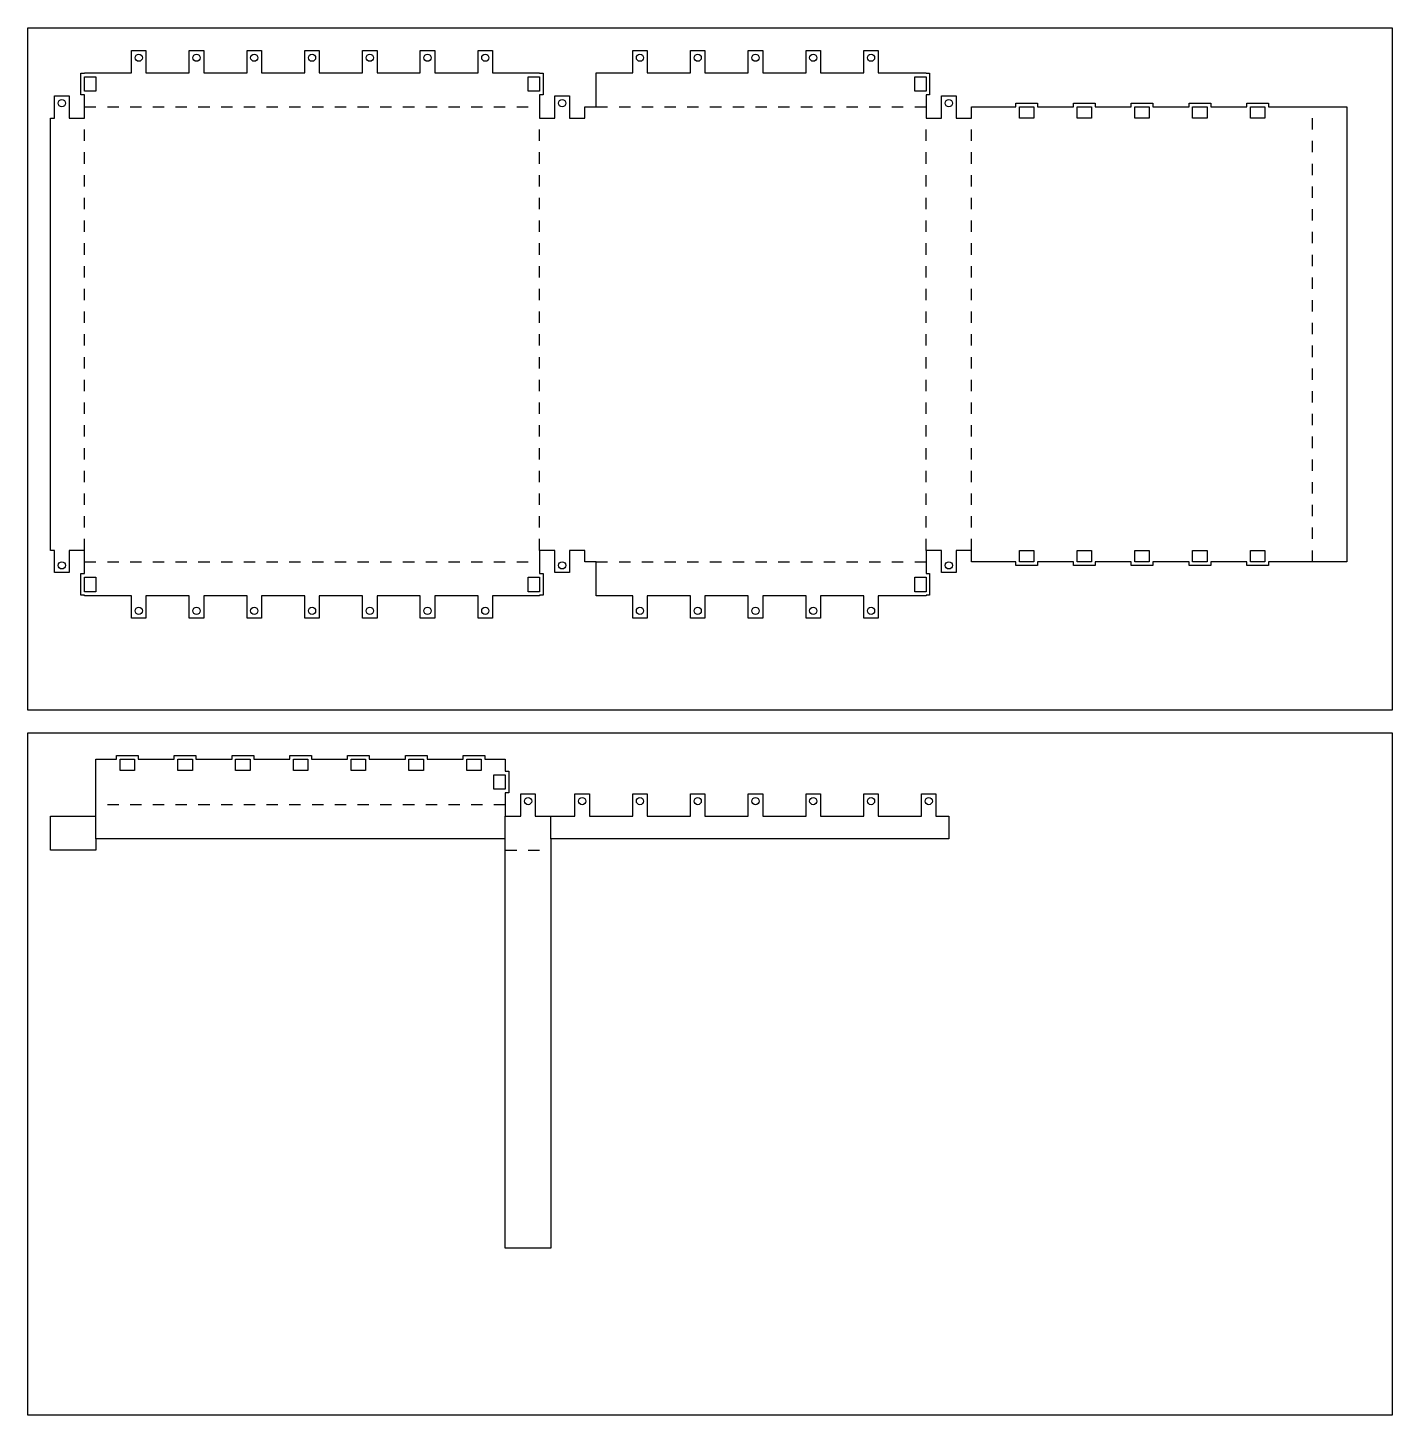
# Model space of a CAD drawing. Header units: metres. Extents: x 0 to 600, y -1550 to 300.
# Drawn here: x 0 to 600, y -310 to 300 of the extents above; entities that cross this region are included whole.
import ezdxf

# ---------------------------------------------------------------- set-up
doc = ezdxf.new("R2010")
doc.units = ezdxf.units.M

msp = doc.modelspace()

# ---------------------------------------------------------------- linework, layer by layer
at = {"layer": '1'}
for p, q in [((45.625, 280.2375), (45.625, 290)), ((45.625, 290), (51.975, 290)), ((47.2125, 286.825), (47.333341, 287.43251)), ((47.333341, 286.21749), (47.2125, 286.825)), ((47.333341, 287.43251), (47.677468, 287.947532)), ((47.677468, 287.947532), (48.19249, 288.291659)), ((48.19249, 288.291659), (48.8, 288.4125)), ((48.8, 288.4125), (49.40751, 288.291659)), ((49.40751, 288.291659), (49.922532, 287.947532)), ((49.922532, 287.947532), (50.266659, 287.43251)), ((50.266659, 287.43251), (50.3875, 286.825)), ((50.3875, 286.825), (50.266659, 286.21749)), ((51.975, 290), (51.975, 280.2375)), ((71.025, 280.2375), (71.025, 290)), ((71.025, 290), (77.375, 290)), ((72.6125, 286.825), (72.733341, 287.43251)), ((72.733341, 286.21749), (72.6125, 286.825)), ((72.733341, 287.43251), (73.077468, 287.947532)), ((73.077468, 287.947532), (73.59249, 288.291659)), ((73.59249, 288.291659), (74.2, 288.4125)), ((74.2, 288.4125), (74.80751, 288.291659)), ((74.80751, 288.291659), (75.322532, 287.947532)), ((75.322532, 287.947532), (75.666659, 287.43251)), ((75.666659, 287.43251), (75.7875, 286.825)), ((75.7875, 286.825), (75.666659, 286.21749)), ((77.375, 290), (77.375, 280.2375)), ((96.425, 280.2375), (96.425, 290)), ((96.425, 290), (102.775, 290)), ((98.0125, 286.825), (98.133341, 287.43251)), ((98.133341, 286.21749), (98.0125, 286.825)), ((98.133341, 287.43251), (98.477468, 287.947532)), ((98.477468, 287.947532), (98.99249, 288.291659)), ((98.99249, 288.291659), (99.6, 288.4125)), ((99.6, 288.4125), (100.20751, 288.291659)), ((100.20751, 288.291659), (100.722532, 287.947532)), ((100.722532, 287.947532), (101.066659, 287.43251)), ((101.066659, 287.43251), (101.1875, 286.825)), ((101.1875, 286.825), (101.066659, 286.21749)), ((102.775, 290), (102.775, 280.2375)), ((121.825, 280.2375), (121.825, 290)), ((121.825, 290), (128.175, 290)), ((123.4125, 286.825), (123.533341, 287.43251)), ((123.533341, 286.21749), (123.4125, 286.825)), ((123.533341, 287.43251), (123.877468, 287.947532)), ((123.877468, 287.947532), (124.39249, 288.291659)), ((124.39249, 288.291659), (125, 288.4125)), ((125, 288.4125), (125.60751, 288.291659)), ((125.60751, 288.291659), (126.122532, 287.947532)), ((126.122532, 287.947532), (126.466659, 287.43251)), ((126.466659, 287.43251), (126.5875, 286.825)), ((126.5875, 286.825), (126.466659, 286.21749)), ((128.175, 290), (128.175, 280.2375)), ((147.225, 280.2375), (147.225, 290)), ((147.225, 290), (153.575, 290)), ((148.8125, 286.825), (148.933341, 287.43251)), ((148.933341, 286.21749), (148.8125, 286.825)), ((148.933341, 287.43251), (149.277468, 287.947532)), ((149.277468, 287.947532), (149.79249, 288.291659)), ((149.79249, 288.291659), (150.4, 288.4125)), ((150.4, 288.4125), (151.00751, 288.291659)), ((151.00751, 288.291659), (151.522532, 287.947532)), ((151.522532, 287.947532), (151.866659, 287.43251)), ((151.866659, 287.43251), (151.9875, 286.825)), ((151.9875, 286.825), (151.866659, 286.21749)), ((153.575, 290), (153.575, 280.2375)), ((172.625, 280.2375), (172.625, 290)), ((172.625, 290), (178.975, 290)), ((174.2125, 286.825), (174.333341, 287.43251)), ((174.333341, 286.21749), (174.2125, 286.825)), ((174.333341, 287.43251), (174.677468, 287.947532)), ((174.677468, 287.947532), (175.19249, 288.291659)), ((175.19249, 288.291659), (175.8, 288.4125)), ((175.8, 288.4125), (176.40751, 288.291659)), ((176.40751, 288.291659), (176.922532, 287.947532)), ((176.922532, 287.947532), (177.266659, 287.43251)), ((177.266659, 287.43251), (177.3875, 286.825)), ((177.3875, 286.825), (177.266659, 286.21749)), ((178.975, 290), (178.975, 280.2375)), ((198.025, 280.2375), (198.025, 290)), ((198.025, 290), (204.375, 290)), ((199.6125, 286.825), (199.733341, 287.43251)), ((199.733341, 286.21749), (199.6125, 286.825)), ((199.733341, 287.43251), (200.077468, 287.947532)), ((200.077468, 287.947532), (200.59249, 288.291659)), ((200.59249, 288.291659), (201.2, 288.4125)), ((201.2, 288.4125), (201.80751, 288.291659)), ((201.80751, 288.291659), (202.322532, 287.947532)), ((202.322532, 287.947532), (202.666659, 287.43251)), ((202.666659, 287.43251), (202.7875, 286.825)), ((202.7875, 286.825), (202.666659, 286.21749)), ((204.375, 290), (204.375, 280.2375)), ((266.025, 280.2375), (266.025, 290)), ((266.025, 290), (272.375, 290)), ((267.6125, 286.825), (267.733341, 287.43251)), ((267.733341, 286.21749), (267.6125, 286.825)), ((267.733341, 287.43251), (268.077468, 287.947532)), ((268.077468, 287.947532), (268.59249, 288.291659)), ((268.59249, 288.291659), (269.2, 288.4125)), ((269.2, 288.4125), (269.80751, 288.291659)), ((269.80751, 288.291659), (270.322532, 287.947532)), ((270.322532, 287.947532), (270.666659, 287.43251)), ((270.666659, 287.43251), (270.7875, 286.825)), ((270.7875, 286.825), (270.666659, 286.21749)), ((272.375, 290), (272.375, 280.2375)), ((291.425, 280.2375), (291.425, 290)), ((291.425, 290), (297.775, 290)), ((293.0125, 286.825), (293.133341, 287.43251)), ((293.133341, 286.21749), (293.0125, 286.825)), ((293.133341, 287.43251), (293.477468, 287.947532)), ((293.477468, 287.947532), (293.99249, 288.291659)), ((293.99249, 288.291659), (294.6, 288.4125)), ((294.6, 288.4125), (295.20751, 288.291659)), ((295.20751, 288.291659), (295.722532, 287.947532)), ((295.722532, 287.947532), (296.066659, 287.43251)), ((296.066659, 287.43251), (296.1875, 286.825)), ((296.1875, 286.825), (296.066659, 286.21749)), ((297.775, 290), (297.775, 280.2375)), ((316.825, 280.2375), (316.825, 290)), ((316.825, 290), (323.175, 290)), ((318.4125, 286.825), (318.533341, 287.43251)), ((318.533341, 286.21749), (318.4125, 286.825)), ((318.533341, 287.43251), (318.877468, 287.947532)), ((318.877468, 287.947532), (319.39249, 288.291659)), ((319.39249, 288.291659), (320, 288.4125)), ((320, 288.4125), (320.60751, 288.291659)), ((320.60751, 288.291659), (321.122532, 287.947532)), ((321.122532, 287.947532), (321.466659, 287.43251)), ((321.466659, 287.43251), (321.5875, 286.825)), ((321.5875, 286.825), (321.466659, 286.21749)), ((323.175, 290), (323.175, 280.2375)), ((342.225, 280.2375), (342.225, 290)), ((342.225, 290), (348.575, 290)), ((343.8125, 286.825), (343.933341, 287.43251)), ((343.933341, 286.21749), (343.8125, 286.825)), ((343.933341, 287.43251), (344.277468, 287.947532)), ((344.277468, 287.947532), (344.79249, 288.291659)), ((344.79249, 288.291659), (345.4, 288.4125)), ((345.4, 288.4125), (346.00751, 288.291659)), ((346.00751, 288.291659), (346.522532, 287.947532)), ((346.522532, 287.947532), (346.866659, 287.43251)), ((346.866659, 287.43251), (346.9875, 286.825)), ((346.9875, 286.825), (346.866659, 286.21749)), ((348.575, 290), (348.575, 280.2375)), ((367.625, 280.2375), (367.625, 290)), ((367.625, 290), (373.975, 290)), ((369.2125, 286.825), (369.333341, 287.43251)), ((369.333341, 286.21749), (369.2125, 286.825)), ((369.333341, 287.43251), (369.677468, 287.947532)), ((369.677468, 287.947532), (370.19249, 288.291659)), ((370.19249, 288.291659), (370.8, 288.4125)), ((370.8, 288.4125), (371.40751, 288.291659)), ((371.40751, 288.291659), (371.922532, 287.947532)), ((371.922532, 287.947532), (372.266659, 287.43251)), ((372.266659, 287.43251), (372.3875, 286.825)), ((372.3875, 286.825), (372.266659, 286.21749)), ((373.975, 290), (373.975, 280.2375)), ((47.677468, 285.702468), (47.333341, 286.21749)), ((48.19249, 285.358341), (47.677468, 285.702468)), ((48.8, 285.2375), (48.19249, 285.358341)), ((49.40751, 285.358341), (48.8, 285.2375)), ((49.922532, 285.702468), (49.40751, 285.358341)), ((50.266659, 286.21749), (49.922532, 285.702468)), ((73.077468, 285.702468), (72.733341, 286.21749)), ((73.59249, 285.358341), (73.077468, 285.702468)), ((74.2, 285.2375), (73.59249, 285.358341)), ((74.80751, 285.358341), (74.2, 285.2375)), ((75.322532, 285.702468), (74.80751, 285.358341)), ((75.666659, 286.21749), (75.322532, 285.702468)), ((98.477468, 285.702468), (98.133341, 286.21749)), ((98.99249, 285.358341), (98.477468, 285.702468)), ((99.6, 285.2375), (98.99249, 285.358341)), ((100.20751, 285.358341), (99.6, 285.2375)), ((100.722532, 285.702468), (100.20751, 285.358341)), ((101.066659, 286.21749), (100.722532, 285.702468)), ((123.877468, 285.702468), (123.533341, 286.21749)), ((124.39249, 285.358341), (123.877468, 285.702468)), ((125, 285.2375), (124.39249, 285.358341)), ((125.60751, 285.358341), (125, 285.2375)), ((126.122532, 285.702468), (125.60751, 285.358341)), ((126.466659, 286.21749), (126.122532, 285.702468)), ((149.277468, 285.702468), (148.933341, 286.21749)), ((149.79249, 285.358341), (149.277468, 285.702468)), ((150.4, 285.2375), (149.79249, 285.358341)), ((151.00751, 285.358341), (150.4, 285.2375)), ((151.522532, 285.702468), (151.00751, 285.358341)), ((151.866659, 286.21749), (151.522532, 285.702468)), ((174.677468, 285.702468), (174.333341, 286.21749)), ((175.19249, 285.358341), (174.677468, 285.702468)), ((175.8, 285.2375), (175.19249, 285.358341)), ((176.40751, 285.358341), (175.8, 285.2375)), ((176.922532, 285.702468), (176.40751, 285.358341)), ((177.266659, 286.21749), (176.922532, 285.702468)), ((200.077468, 285.702468), (199.733341, 286.21749)), ((200.59249, 285.358341), (200.077468, 285.702468)), ((201.2, 285.2375), (200.59249, 285.358341)), ((201.80751, 285.358341), (201.2, 285.2375)), ((202.322532, 285.702468), (201.80751, 285.358341)), ((202.666659, 286.21749), (202.322532, 285.702468)), ((268.077468, 285.702468), (267.733341, 286.21749)), ((268.59249, 285.358341), (268.077468, 285.702468)), ((269.2, 285.2375), (268.59249, 285.358341)), ((269.80751, 285.358341), (269.2, 285.2375)), ((270.322532, 285.702468), (269.80751, 285.358341)), ((270.666659, 286.21749), (270.322532, 285.702468)), ((293.477468, 285.702468), (293.133341, 286.21749)), ((293.99249, 285.358341), (293.477468, 285.702468)), ((294.6, 285.2375), (293.99249, 285.358341)), ((295.20751, 285.358341), (294.6, 285.2375)), ((295.722532, 285.702468), (295.20751, 285.358341)), ((296.066659, 286.21749), (295.722532, 285.702468)), ((318.877468, 285.702468), (318.533341, 286.21749)), ((319.39249, 285.358341), (318.877468, 285.702468)), ((320, 285.2375), (319.39249, 285.358341)), ((320.60751, 285.358341), (320, 285.2375)), ((321.122532, 285.702468), (320.60751, 285.358341)), ((321.466659, 286.21749), (321.122532, 285.702468)), ((344.277468, 285.702468), (343.933341, 286.21749)), ((344.79249, 285.358341), (344.277468, 285.702468)), ((345.4, 285.2375), (344.79249, 285.358341)), ((346.00751, 285.358341), (345.4, 285.2375)), ((346.522532, 285.702468), (346.00751, 285.358341)), ((346.866659, 286.21749), (346.522532, 285.702468)), ((369.677468, 285.702468), (369.333341, 286.21749)), ((370.19249, 285.358341), (369.677468, 285.702468)), ((370.8, 285.2375), (370.19249, 285.358341)), ((371.40751, 285.358341), (370.8, 285.2375)), ((371.922532, 285.702468), (371.40751, 285.358341)), ((372.266659, 286.21749), (371.922532, 285.702468)), ((23.4125, 270.475), (23.4125, 280)), ((23.4125, 280), (25, 280)), ((25, 280), (25, 280.2375)), ((25, 280.2375), (45.625, 280.2375)), ((25, 272.0625), (25, 278.4125)), ((25, 278.4125), (30, 278.4125)), ((30, 278.4125), (30, 272.0625)), ((51.975, 280.2375), (71.025, 280.2375)), ((77.375, 280.2375), (96.425, 280.2375)), ((102.775, 280.2375), (121.825, 280.2375)), ((128.175, 280.2375), (147.225, 280.2375)), ((153.575, 280.2375), (172.625, 280.2375)), ((178.975, 280.2375), (198.025, 280.2375)), ((204.375, 280.2375), (225, 280.2375)), ((220, 272.0625), (220, 278.4125)), ((220, 278.4125), (225, 278.4125)), ((225, 280.2375), (225, 280)), ((225, 280), (226.5875, 280)), ((225, 278.4125), (225, 272.0625)), ((226.5875, 280), (226.5875, 270.475)), ((250, 265.2375), (250, 280.2375)), ((250, 280.2375), (266.025, 280.2375)), ((272.375, 280.2375), (291.425, 280.2375)), ((297.775, 280.2375), (316.825, 280.2375)), ((323.175, 280.2375), (342.225, 280.2375)), ((348.575, 280.2375), (367.625, 280.2375)), ((373.975, 280.2375), (395, 280.2375)), ((390, 272.0625), (390, 278.4125)), ((390, 278.4125), (395, 278.4125)), ((395, 280.2375), (395, 280)), ((395, 280), (396.5875, 280)), ((395, 278.4125), (395, 272.0625)), ((396.5875, 280), (396.5875, 270.475)), ((11.825, 260.2375), (11.825, 270)), ((11.825, 270), (18.175, 270)), ((14.39249, 268.291659), (15, 268.4125)), ((15, 268.4125), (15.60751, 268.291659)), ((18.175, 270), (18.175, 260.2375)), ((25, 270.475), (23.4125, 270.475)), ((30, 272.0625), (25, 272.0625)), ((25, 260.2375), (25, 270.475)), ((225, 272.0625), (220, 272.0625)), ((226.5875, 270.475), (225, 270.475)), ((225, 270.475), (225, 260.2375)), ((231.825, 260.2375), (231.825, 270)), ((231.825, 270), (238.175, 270)), ((234.39249, 268.291659), (235, 268.4125)), ((235, 268.4125), (235.60751, 268.291659)), ((238.175, 270), (238.175, 260.2375)), ((395, 272.0625), (390, 272.0625)), ((396.5875, 270.475), (395, 270.475)), ((395, 270.475), (395, 260.2375)), ((401.825, 260.2375), (401.825, 270)), ((401.825, 270), (408.175, 270)), ((404.39249, 268.291659), (405, 268.4125)), ((405, 268.4125), (405.60751, 268.291659)), ((408.175, 270), (408.175, 260.2375)), ((13.4125, 266.825), (13.533341, 267.43251)), ((13.533341, 266.21749), (13.4125, 266.825)), ((13.533341, 267.43251), (13.877468, 267.947532)), ((13.877468, 265.702468), (13.533341, 266.21749)), ((13.877468, 267.947532), (14.39249, 268.291659)), ((14.39249, 265.358341), (13.877468, 265.702468)), ((15, 265.2375), (14.39249, 265.358341)), ((15.60751, 265.358341), (15, 265.2375)), ((15.60751, 268.291659), (16.122532, 267.947532)), ((16.122532, 265.702468), (15.60751, 265.358341)), ((16.122532, 267.947532), (16.466659, 267.43251)), ((16.466659, 266.21749), (16.122532, 265.702468)), ((16.466659, 267.43251), (16.5875, 266.825)), ((16.5875, 266.825), (16.466659, 266.21749)), ((233.4125, 266.825), (233.533341, 267.43251)), ((233.533341, 266.21749), (233.4125, 266.825)), ((233.533341, 267.43251), (233.877468, 267.947532)), ((233.877468, 265.702468), (233.533341, 266.21749)), ((233.877468, 267.947532), (234.39249, 268.291659)), ((234.39249, 265.358341), (233.877468, 265.702468)), ((235, 265.2375), (234.39249, 265.358341)), ((235.60751, 265.358341), (235, 265.2375)), ((235.60751, 268.291659), (236.122532, 267.947532)), ((236.122532, 265.702468), (235.60751, 265.358341)), ((236.122532, 267.947532), (236.466659, 267.43251)), ((236.466659, 266.21749), (236.122532, 265.702468)), ((236.466659, 267.43251), (236.5875, 266.825)), ((236.5875, 266.825), (236.466659, 266.21749)), ((245.00001, 260.2375), (245.00001, 265.2375)), ((245.00001, 265.2375), (250, 265.2375)), ((403.4125, 266.825), (403.533341, 267.43251)), ((403.533341, 266.21749), (403.4125, 266.825)), ((403.533341, 267.43251), (403.877468, 267.947532)), ((403.877468, 265.702468), (403.533341, 266.21749)), ((403.877468, 267.947532), (404.39249, 268.291659)), ((404.39249, 265.358341), (403.877468, 265.702468)), ((405, 265.2375), (404.39249, 265.358341)), ((405.60751, 265.358341), (405, 265.2375)), ((405.60751, 268.291659), (406.122532, 267.947532)), ((406.122532, 265.702468), (405.60751, 265.358341)), ((406.122532, 267.947532), (406.466659, 267.43251)), ((406.466659, 266.21749), (406.122532, 265.702468)), ((406.466659, 267.43251), (406.5875, 266.825)), ((406.5875, 266.825), (406.466659, 266.21749)), ((415, 260.2375), (415, 265.2375)), ((415, 265.2375), (434.4375, 265.2375)), ((434.4375, 265.2375), (434.4375, 266.825)), ((434.4375, 266.825), (443.9625, 266.825)), ((436.025, 265.2375), (442.375, 265.2375)), ((436.025, 260.2375), (436.025, 265.2375)), ((442.375, 265.2375), (442.375, 260.2375)), ((443.9625, 266.825), (443.9625, 265.2375)), ((443.9625, 265.2375), (459.8375, 265.2375)), ((459.8375, 265.2375), (459.8375, 266.825)), ((459.8375, 266.825), (469.3625, 266.825)), ((461.425, 265.2375), (467.775, 265.2375)), ((461.425, 260.2375), (461.425, 265.2375)), ((467.775, 265.2375), (467.775, 260.2375)), ((469.3625, 266.825), (469.3625, 265.2375)), ((469.3625, 265.2375), (485.2375, 265.2375)), ((485.2375, 265.2375), (485.2375, 266.825)), ((485.2375, 266.825), (494.7625, 266.825)), ((486.825, 265.2375), (493.175, 265.2375)), ((486.825, 260.2375), (486.825, 265.2375)), ((493.175, 265.2375), (493.175, 260.2375)), ((494.7625, 266.825), (494.7625, 265.2375)), ((494.7625, 265.2375), (510.6375, 265.2375)), ((510.6375, 265.2375), (510.6375, 266.825)), ((510.6375, 266.825), (520.1625, 266.825)), ((512.225, 265.2375), (518.575, 265.2375)), ((512.225, 260.2375), (512.225, 265.2375)), ((518.575, 265.2375), (518.575, 260.2375)), ((520.1625, 266.825), (520.1625, 265.2375)), ((520.1625, 265.2375), (536.0375, 265.2375)), ((536.0375, 265.2375), (536.0375, 266.825)), ((536.0375, 266.825), (545.5625, 266.825)), ((537.625, 265.2375), (543.975, 265.2375)), ((537.625, 260.2375), (537.625, 265.2375)), ((543.975, 265.2375), (543.975, 260.2375)), ((545.5625, 266.825), (545.5625, 265.2375)), ((545.5625, 265.2375), (580, 265.2375)), ((580, 265.2375), (580, 65.2375)), ((10, 70.2375), (10, 260.2375)), ((10, 260.2375), (11.825, 260.2375)), ((18.175, 260.2375), (25, 260.2375)), ((225, 260.2375), (231.825, 260.2375)), ((238.175, 260.2375), (245.00001, 260.2375)), ((395, 260.2375), (401.825, 260.2375)), ((408.175, 260.2375), (415, 260.2375)), ((442.375, 260.2375), (436.025, 260.2375)), ((467.775, 260.2375), (461.425, 260.2375)), ((493.175, 260.2375), (486.825, 260.2375)), ((518.575, 260.2375), (512.225, 260.2375)), ((543.975, 260.2375), (537.625, 260.2375)), ((11.825, 70.2375), (10, 70.2375)), ((11.825, 60.475), (11.825, 70.2375)), ((25, 70.2375), (18.175, 70.2375)), ((18.175, 70.2375), (18.175, 60.475)), ((25, 60), (25, 70.2375)), ((231.825, 70.2375), (225, 70.2375)), ((225, 70.2375), (225, 60)), ((231.825, 60.475), (231.825, 70.2375)), ((245.00001, 70.2375), (238.175, 70.2375)), ((238.175, 70.2375), (238.175, 60.475)), ((245.00001, 65.2375), (245.00001, 70.2375)), ((401.825, 70.2375), (395, 70.2375)), ((395, 70.2375), (395, 60)), ((401.825, 60.475), (401.825, 70.2375)), ((415, 70.2375), (408.175, 70.2375)), ((408.175, 70.2375), (408.175, 60.475)), ((415, 65.2375), (415, 70.2375)), ((436.025, 65.2375), (436.025, 70.2375)), ((436.025, 70.2375), (442.375, 70.2375)), ((442.375, 70.2375), (442.375, 65.2375)), ((461.425, 65.2375), (461.425, 70.2375)), ((461.425, 70.2375), (467.775, 70.2375)), ((467.775, 70.2375), (467.775, 65.2375)), ((486.825, 65.2375), (486.825, 70.2375)), ((486.825, 70.2375), (493.175, 70.2375)), ((493.175, 70.2375), (493.175, 65.2375)), ((512.225, 65.2375), (512.225, 70.2375)), ((512.225, 70.2375), (518.575, 70.2375)), ((518.575, 70.2375), (518.575, 65.2375)), ((537.625, 65.2375), (537.625, 70.2375)), ((537.625, 70.2375), (543.975, 70.2375)), ((543.975, 70.2375), (543.975, 65.2375)), ((13.4125, 63.65), (13.533341, 64.25751)), ((13.533341, 63.04249), (13.4125, 63.65)), ((13.533341, 64.25751), (13.877468, 64.772532)), ((13.877468, 62.527468), (13.533341, 63.04249)), ((13.877468, 64.772532), (14.39249, 65.116659)), ((14.39249, 62.183341), (13.877468, 62.527468)), ((14.39249, 65.116659), (15, 65.2375)), ((15, 62.0625), (14.39249, 62.183341)), ((15, 65.2375), (15.60751, 65.116659)), ((15.60751, 62.183341), (15, 62.0625)), ((15.60751, 65.116659), (16.122532, 64.772532)), ((16.122532, 62.527468), (15.60751, 62.183341)), ((16.122532, 64.772532), (16.466659, 64.25751)), ((16.466659, 63.04249), (16.122532, 62.527468)), ((16.466659, 64.25751), (16.5875, 63.65)), ((16.5875, 63.65), (16.466659, 63.04249)), ((233.4125, 63.65), (233.533341, 64.25751)), ((233.533341, 63.04249), (233.4125, 63.65)), ((233.533341, 64.25751), (233.877468, 64.772532)), ((233.877468, 62.527468), (233.533341, 63.04249)), ((233.877468, 64.772532), (234.39249, 65.116659)), ((234.39249, 62.183341), (233.877468, 62.527468)), ((234.39249, 65.116659), (235, 65.2375)), ((235, 62.0625), (234.39249, 62.183341)), ((235, 65.2375), (235.60751, 65.116659)), ((235.60751, 62.183341), (235, 62.0625)), ((235.60751, 65.116659), (236.122532, 64.772532)), ((236.122532, 62.527468), (235.60751, 62.183341)), ((236.122532, 64.772532), (236.466659, 64.25751)), ((236.466659, 63.04249), (236.122532, 62.527468)), ((236.466659, 64.25751), (236.5875, 63.65)), ((236.5875, 63.65), (236.466659, 63.04249)), ((250, 65.2375), (245.00001, 65.2375)), ((250, 50.2375), (250, 65.2375)), ((403.4125, 63.65), (403.533341, 64.25751)), ((403.533341, 63.04249), (403.4125, 63.65)), ((403.533341, 64.25751), (403.877468, 64.772532)), ((403.877468, 62.527468), (403.533341, 63.04249)), ((403.877468, 64.772532), (404.39249, 65.116659)), ((404.39249, 62.183341), (403.877468, 62.527468)), ((404.39249, 65.116659), (405, 65.2375)), ((405, 62.0625), (404.39249, 62.183341)), ((405, 65.2375), (405.60751, 65.116659)), ((405.60751, 62.183341), (405, 62.0625)), ((405.60751, 65.116659), (406.122532, 64.772532)), ((406.122532, 62.527468), (405.60751, 62.183341)), ((406.122532, 64.772532), (406.466659, 64.25751)), ((406.466659, 63.04249), (406.122532, 62.527468)), ((406.466659, 64.25751), (406.5875, 63.65)), ((406.5875, 63.65), (406.466659, 63.04249)), ((434.4375, 65.2375), (415, 65.2375)), ((434.4375, 63.65), (434.4375, 65.2375)), ((443.9625, 63.65), (434.4375, 63.65)), ((442.375, 65.2375), (436.025, 65.2375)), ((459.8375, 65.2375), (443.9625, 65.2375)), ((443.9625, 65.2375), (443.9625, 63.65)), ((459.8375, 63.65), (459.8375, 65.2375)), ((469.3625, 63.65), (459.8375, 63.65)), ((467.775, 65.2375), (461.425, 65.2375)), ((485.2375, 65.2375), (469.3625, 65.2375)), ((469.3625, 65.2375), (469.3625, 63.65)), ((485.2375, 63.65), (485.2375, 65.2375)), ((494.7625, 63.65), (485.2375, 63.65)), ((493.175, 65.2375), (486.825, 65.2375)), ((510.6375, 65.2375), (494.7625, 65.2375)), ((494.7625, 65.2375), (494.7625, 63.65)), ((510.6375, 63.65), (510.6375, 65.2375)), ((520.1625, 63.65), (510.6375, 63.65)), ((518.575, 65.2375), (512.225, 65.2375)), ((536.0375, 65.2375), (520.1625, 65.2375)), ((520.1625, 65.2375), (520.1625, 63.65)), ((536.0375, 63.65), (536.0375, 65.2375)), ((545.5625, 63.65), (536.0375, 63.65)), ((543.975, 65.2375), (537.625, 65.2375)), ((580, 65.2375), (545.5625, 65.2375)), ((545.5625, 65.2375), (545.5625, 63.65)), ((18.175, 60.475), (11.825, 60.475)), ((23.4125, 50.475), (23.4125, 60)), ((23.4125, 60), (25, 60)), ((25, 52.0625), (25, 58.4125)), ((25, 58.4125), (30, 58.4125)), ((30, 58.4125), (30, 52.0625)), ((220, 52.0625), (220, 58.4125)), ((220, 58.4125), (225, 58.4125)), ((225, 60), (226.5875, 60)), ((225, 58.4125), (225, 52.0625)), ((226.5875, 60), (226.5875, 50.475)), ((238.175, 60.475), (231.825, 60.475)), ((390, 52.0625), (390, 58.4125)), ((390, 58.4125), (395, 58.4125)), ((395, 60), (396.5875, 60)), ((395, 58.4125), (395, 52.0625)), ((396.5875, 60), (396.5875, 50.475)), ((408.175, 60.475), (401.825, 60.475)), ((25, 50.475), (23.4125, 50.475)), ((30, 52.0625), (25, 52.0625)), ((25, 50.2375), (25, 50.475)), ((45.625, 50.2375), (25, 50.2375)), ((45.625, 40.475), (45.625, 50.2375)), ((71.025, 50.2375), (51.975, 50.2375)), ((51.975, 50.2375), (51.975, 40.475)), ((71.025, 40.475), (71.025, 50.2375)), ((96.425, 50.2375), (77.375, 50.2375)), ((77.375, 50.2375), (77.375, 40.475)), ((96.425, 40.475), (96.425, 50.2375)), ((121.825, 50.2375), (102.775, 50.2375)), ((102.775, 50.2375), (102.775, 40.475)), ((121.825, 40.475), (121.825, 50.2375)), ((147.225, 50.2375), (128.175, 50.2375)), ((128.175, 50.2375), (128.175, 40.475)), ((147.225, 40.475), (147.225, 50.2375)), ((172.625, 50.2375), (153.575, 50.2375)), ((153.575, 50.2375), (153.575, 40.475)), ((172.625, 40.475), (172.625, 50.2375)), ((198.025, 50.2375), (178.975, 50.2375)), ((178.975, 50.2375), (178.975, 40.475)), ((198.025, 40.475), (198.025, 50.2375)), ((225, 50.2375), (204.375, 50.2375)), ((204.375, 50.2375), (204.375, 40.475)), ((225, 52.0625), (220, 52.0625)), ((226.5875, 50.475), (225, 50.475)), ((225, 50.475), (225, 50.2375)), ((266.025, 50.2375), (250, 50.2375)), ((266.025, 40.475), (266.025, 50.2375)), ((291.425, 50.2375), (272.375, 50.2375)), ((272.375, 50.2375), (272.375, 40.475)), ((291.425, 40.475), (291.425, 50.2375)), ((316.825, 50.2375), (297.775, 50.2375)), ((297.775, 50.2375), (297.775, 40.475)), ((316.825, 40.475), (316.825, 50.2375)), ((342.225, 50.2375), (323.175, 50.2375)), ((323.175, 50.2375), (323.175, 40.475)), ((342.225, 40.475), (342.225, 50.2375)), ((367.625, 50.2375), (348.575, 50.2375)), ((348.575, 50.2375), (348.575, 40.475)), ((367.625, 40.475), (367.625, 50.2375)), ((395, 50.2375), (373.975, 50.2375)), ((373.975, 50.2375), (373.975, 40.475)), ((395, 52.0625), (390, 52.0625)), ((396.5875, 50.475), (395, 50.475)), ((395, 50.475), (395, 50.2375)), ((47.2125, 43.65), (47.333341, 44.25751)), ((47.333341, 43.04249), (47.2125, 43.65)), ((47.333341, 44.25751), (47.677468, 44.772532)), ((47.677468, 42.527468), (47.333341, 43.04249)), ((47.677468, 44.772532), (48.19249, 45.116659)), ((48.19249, 45.116659), (48.8, 45.2375)), ((48.8, 45.2375), (49.40751, 45.116659)), ((49.40751, 45.116659), (49.922532, 44.772532)), ((49.922532, 44.772532), (50.266659, 44.25751)), ((50.266659, 43.04249), (49.922532, 42.527468)), ((50.266659, 44.25751), (50.3875, 43.65)), ((50.3875, 43.65), (50.266659, 43.04249)), ((72.6125, 43.65), (72.733341, 44.25751)), ((72.733341, 43.04249), (72.6125, 43.65)), ((72.733341, 44.25751), (73.077468, 44.772532)), ((73.077468, 42.527468), (72.733341, 43.04249)), ((73.077468, 44.772532), (73.59249, 45.116659)), ((73.59249, 45.116659), (74.2, 45.2375)), ((74.2, 45.2375), (74.80751, 45.116659)), ((74.80751, 45.116659), (75.322532, 44.772532)), ((75.322532, 44.772532), (75.666659, 44.25751)), ((75.666659, 43.04249), (75.322532, 42.527468)), ((75.666659, 44.25751), (75.7875, 43.65)), ((75.7875, 43.65), (75.666659, 43.04249)), ((98.0125, 43.65), (98.133341, 44.25751)), ((98.133341, 43.04249), (98.0125, 43.65)), ((98.133341, 44.25751), (98.477468, 44.772532)), ((98.477468, 42.527468), (98.133341, 43.04249)), ((98.477468, 44.772532), (98.99249, 45.116659)), ((98.99249, 45.116659), (99.6, 45.2375)), ((99.6, 45.2375), (100.20751, 45.116659)), ((100.20751, 45.116659), (100.722532, 44.772532)), ((100.722532, 44.772532), (101.066659, 44.25751)), ((101.066659, 43.04249), (100.722532, 42.527468)), ((101.066659, 44.25751), (101.1875, 43.65)), ((101.1875, 43.65), (101.066659, 43.04249)), ((123.4125, 43.65), (123.533341, 44.25751)), ((123.533341, 43.04249), (123.4125, 43.65)), ((123.533341, 44.25751), (123.877468, 44.772532)), ((123.877468, 42.527468), (123.533341, 43.04249)), ((123.877468, 44.772532), (124.39249, 45.116659)), ((124.39249, 45.116659), (125, 45.2375)), ((125, 45.2375), (125.60751, 45.116659)), ((125.60751, 45.116659), (126.122532, 44.772532)), ((126.122532, 44.772532), (126.466659, 44.25751)), ((126.466659, 43.04249), (126.122532, 42.527468)), ((126.466659, 44.25751), (126.5875, 43.65)), ((126.5875, 43.65), (126.466659, 43.04249)), ((148.8125, 43.65), (148.933341, 44.25751)), ((148.933341, 43.04249), (148.8125, 43.65)), ((148.933341, 44.25751), (149.277468, 44.772532)), ((149.277468, 42.527468), (148.933341, 43.04249)), ((149.277468, 44.772532), (149.79249, 45.116659)), ((149.79249, 45.116659), (150.4, 45.2375)), ((150.4, 45.2375), (151.00751, 45.116659)), ((151.00751, 45.116659), (151.522532, 44.772532)), ((151.522532, 44.772532), (151.866659, 44.25751)), ((151.866659, 43.04249), (151.522532, 42.527468)), ((151.866659, 44.25751), (151.9875, 43.65)), ((151.9875, 43.65), (151.866659, 43.04249)), ((174.2125, 43.65), (174.333341, 44.25751)), ((174.333341, 43.04249), (174.2125, 43.65)), ((174.333341, 44.25751), (174.677468, 44.772532)), ((174.677468, 42.527468), (174.333341, 43.04249)), ((174.677468, 44.772532), (175.19249, 45.116659)), ((175.19249, 45.116659), (175.8, 45.2375)), ((175.8, 45.2375), (176.40751, 45.116659)), ((176.40751, 45.116659), (176.922532, 44.772532)), ((176.922532, 44.772532), (177.266659, 44.25751)), ((177.266659, 43.04249), (176.922532, 42.527468)), ((177.266659, 44.25751), (177.3875, 43.65)), ((177.3875, 43.65), (177.266659, 43.04249)), ((199.6125, 43.65), (199.733341, 44.25751)), ((199.733341, 43.04249), (199.6125, 43.65)), ((199.733341, 44.25751), (200.077468, 44.772532)), ((200.077468, 42.527468), (199.733341, 43.04249)), ((200.077468, 44.772532), (200.59249, 45.116659)), ((200.59249, 45.116659), (201.2, 45.2375)), ((201.2, 45.2375), (201.80751, 45.116659)), ((201.80751, 45.116659), (202.322532, 44.772532)), ((202.322532, 44.772532), (202.666659, 44.25751)), ((202.666659, 43.04249), (202.322532, 42.527468)), ((202.666659, 44.25751), (202.7875, 43.65)), ((202.7875, 43.65), (202.666659, 43.04249)), ((267.6125, 43.65), (267.733341, 44.25751)), ((267.733341, 43.04249), (267.6125, 43.65)), ((267.733341, 44.25751), (268.077468, 44.772532)), ((268.077468, 42.527468), (267.733341, 43.04249)), ((268.077468, 44.772532), (268.59249, 45.116659)), ((268.59249, 45.116659), (269.2, 45.2375)), ((269.2, 45.2375), (269.80751, 45.116659)), ((269.80751, 45.116659), (270.322532, 44.772532)), ((270.322532, 44.772532), (270.666659, 44.25751)), ((270.666659, 43.04249), (270.322532, 42.527468)), ((270.666659, 44.25751), (270.7875, 43.65)), ((270.7875, 43.65), (270.666659, 43.04249)), ((293.0125, 43.65), (293.133341, 44.25751)), ((293.133341, 43.04249), (293.0125, 43.65)), ((293.133341, 44.25751), (293.477468, 44.772532)), ((293.477468, 42.527468), (293.133341, 43.04249)), ((293.477468, 44.772532), (293.99249, 45.116659)), ((293.99249, 45.116659), (294.6, 45.2375)), ((294.6, 45.2375), (295.20751, 45.116659)), ((295.20751, 45.116659), (295.722532, 44.772532)), ((295.722532, 44.772532), (296.066659, 44.25751)), ((296.066659, 43.04249), (295.722532, 42.527468)), ((296.066659, 44.25751), (296.1875, 43.65)), ((296.1875, 43.65), (296.066659, 43.04249)), ((318.4125, 43.65), (318.533341, 44.25751)), ((318.533341, 43.04249), (318.4125, 43.65)), ((318.533341, 44.25751), (318.877468, 44.772532)), ((318.877468, 42.527468), (318.533341, 43.04249)), ((318.877468, 44.772532), (319.39249, 45.116659)), ((319.39249, 45.116659), (320, 45.2375)), ((320, 45.2375), (320.60751, 45.116659)), ((320.60751, 45.116659), (321.122532, 44.772532)), ((321.122532, 44.772532), (321.466659, 44.25751)), ((321.466659, 43.04249), (321.122532, 42.527468)), ((321.466659, 44.25751), (321.5875, 43.65)), ((321.5875, 43.65), (321.466659, 43.04249)), ((343.8125, 43.65), (343.933341, 44.25751)), ((343.933341, 43.04249), (343.8125, 43.65)), ((343.933341, 44.25751), (344.277468, 44.772532)), ((344.277468, 42.527468), (343.933341, 43.04249)), ((344.277468, 44.772532), (344.79249, 45.116659)), ((344.79249, 45.116659), (345.4, 45.2375)), ((345.4, 45.2375), (346.00751, 45.116659)), ((346.00751, 45.116659), (346.522532, 44.772532)), ((346.522532, 44.772532), (346.866659, 44.25751)), ((346.866659, 43.04249), (346.522532, 42.527468)), ((346.866659, 44.25751), (346.9875, 43.65)), ((346.9875, 43.65), (346.866659, 43.04249)), ((369.2125, 43.65), (369.333341, 44.25751)), ((369.333341, 43.04249), (369.2125, 43.65)), ((369.333341, 44.25751), (369.677468, 44.772532)), ((369.677468, 42.527468), (369.333341, 43.04249)), ((369.677468, 44.772532), (370.19249, 45.116659)), ((370.19249, 45.116659), (370.8, 45.2375)), ((370.8, 45.2375), (371.40751, 45.116659)), ((371.40751, 45.116659), (371.922532, 44.772532)), ((371.922532, 44.772532), (372.266659, 44.25751)), ((372.266659, 43.04249), (371.922532, 42.527468)), ((372.266659, 44.25751), (372.3875, 43.65)), ((372.3875, 43.65), (372.266659, 43.04249)), ((51.975, 40.475), (45.625, 40.475)), ((48.19249, 42.183341), (47.677468, 42.527468)), ((48.8, 42.0625), (48.19249, 42.183341)), ((49.40751, 42.183341), (48.8, 42.0625)), ((49.922532, 42.527468), (49.40751, 42.183341)), ((77.375, 40.475), (71.025, 40.475)), ((73.59249, 42.183341), (73.077468, 42.527468)), ((74.2, 42.0625), (73.59249, 42.183341)), ((74.80751, 42.183341), (74.2, 42.0625)), ((75.322532, 42.527468), (74.80751, 42.183341)), ((102.775, 40.475), (96.425, 40.475)), ((98.99249, 42.183341), (98.477468, 42.527468)), ((99.6, 42.0625), (98.99249, 42.183341)), ((100.20751, 42.183341), (99.6, 42.0625)), ((100.722532, 42.527468), (100.20751, 42.183341)), ((128.175, 40.475), (121.825, 40.475)), ((124.39249, 42.183341), (123.877468, 42.527468)), ((125, 42.0625), (124.39249, 42.183341)), ((125.60751, 42.183341), (125, 42.0625)), ((126.122532, 42.527468), (125.60751, 42.183341)), ((153.575, 40.475), (147.225, 40.475)), ((149.79249, 42.183341), (149.277468, 42.527468)), ((150.4, 42.0625), (149.79249, 42.183341)), ((151.00751, 42.183341), (150.4, 42.0625)), ((151.522532, 42.527468), (151.00751, 42.183341)), ((178.975, 40.475), (172.625, 40.475)), ((175.19249, 42.183341), (174.677468, 42.527468)), ((175.8, 42.0625), (175.19249, 42.183341)), ((176.40751, 42.183341), (175.8, 42.0625)), ((176.922532, 42.527468), (176.40751, 42.183341)), ((204.375, 40.475), (198.025, 40.475)), ((200.59249, 42.183341), (200.077468, 42.527468)), ((201.2, 42.0625), (200.59249, 42.183341)), ((201.80751, 42.183341), (201.2, 42.0625)), ((202.322532, 42.527468), (201.80751, 42.183341)), ((272.375, 40.475), (266.025, 40.475)), ((268.59249, 42.183341), (268.077468, 42.527468)), ((269.2, 42.0625), (268.59249, 42.183341)), ((269.80751, 42.183341), (269.2, 42.0625)), ((270.322532, 42.527468), (269.80751, 42.183341)), ((297.775, 40.475), (291.425, 40.475)), ((293.99249, 42.183341), (293.477468, 42.527468)), ((294.6, 42.0625), (293.99249, 42.183341)), ((295.20751, 42.183341), (294.6, 42.0625)), ((295.722532, 42.527468), (295.20751, 42.183341)), ((323.175, 40.475), (316.825, 40.475)), ((319.39249, 42.183341), (318.877468, 42.527468)), ((320, 42.0625), (319.39249, 42.183341)), ((320.60751, 42.183341), (320, 42.0625)), ((321.122532, 42.527468), (320.60751, 42.183341)), ((348.575, 40.475), (342.225, 40.475)), ((344.79249, 42.183341), (344.277468, 42.527468)), ((345.4, 42.0625), (344.79249, 42.183341)), ((346.00751, 42.183341), (345.4, 42.0625)), ((346.522532, 42.527468), (346.00751, 42.183341)), ((373.975, 40.475), (367.625, 40.475)), ((370.19249, 42.183341), (369.677468, 42.527468)), ((370.8, 42.0625), (370.19249, 42.183341)), ((371.40751, 42.183341), (370.8, 42.0625)), ((371.922532, 42.527468), (371.40751, 42.183341))]:
    msp.add_line(p, q, dxfattribs=at)
at = {"layer": '3'}
for p, q in [((30, -46.5875), (30, -21.5875)), ((30, -21.5875), (39.0375, -21.5875)), ((39.0375, -21.5875), (39.0375, -20)), ((39.0375, -20), (48.5625, -20)), ((40.625, -21.5875), (46.975, -21.5875)), ((40.625, -26.5875), (40.625, -21.5875)), ((46.975, -21.5875), (46.975, -26.5875)), ((48.5625, -20), (48.5625, -21.5875)), ((48.5625, -21.5875), (64.4375, -21.5875)), ((64.4375, -21.5875), (64.4375, -20)), ((64.4375, -20), (73.9625, -20)), ((66.025, -21.5875), (72.375, -21.5875)), ((66.025, -26.5875), (66.025, -21.5875)), ((72.375, -21.5875), (72.375, -26.5875)), ((73.9625, -20), (73.9625, -21.5875)), ((73.9625, -21.5875), (89.8375, -21.5875)), ((89.8375, -21.5875), (89.8375, -20)), ((89.8375, -20), (99.3625, -20)), ((91.425, -21.5875), (97.775, -21.5875)), ((91.425, -26.5875), (91.425, -21.5875)), ((97.775, -21.5875), (97.775, -26.5875)), ((99.3625, -20), (99.3625, -21.5875)), ((99.3625, -21.5875), (115.2375, -21.5875)), ((115.2375, -21.5875), (115.2375, -20)), ((115.2375, -20), (124.7625, -20)), ((116.825, -21.5875), (123.175, -21.5875)), ((116.825, -26.5875), (116.825, -21.5875)), ((123.175, -21.5875), (123.175, -26.5875)), ((124.7625, -20), (124.7625, -21.5875)), ((124.7625, -21.5875), (140.6375, -21.5875)), ((140.6375, -21.5875), (140.6375, -20)), ((140.6375, -20), (150.1625, -20)), ((142.225, -21.5875), (148.575, -21.5875)), ((142.225, -26.5875), (142.225, -21.5875)), ((148.575, -21.5875), (148.575, -26.5875)), ((150.1625, -20), (150.1625, -21.5875)), ((150.1625, -21.5875), (166.0375, -21.5875)), ((166.0375, -21.5875), (166.0375, -20)), ((166.0375, -20), (175.5625, -20)), ((167.625, -21.5875), (173.975, -21.5875)), ((167.625, -26.5875), (167.625, -21.5875)), ((173.975, -21.5875), (173.975, -26.5875)), ((175.5625, -20), (175.5625, -21.5875)), ((175.5625, -21.5875), (191.4375, -21.5875)), ((191.4375, -21.5875), (191.4375, -20)), ((191.4375, -20), (200.9625, -20)), ((193.025, -21.5875), (199.375, -21.5875)), ((193.025, -26.5875), (193.025, -21.5875)), ((199.375, -21.5875), (199.375, -26.5875)), ((200.9625, -20), (200.9625, -21.5875)), ((200.9625, -21.5875), (210, -21.5875)), ((210, -21.5875), (210, -26.825)), ((46.975, -26.5875), (40.625, -26.5875)), ((72.375, -26.5875), (66.025, -26.5875)), ((97.775, -26.5875), (91.425, -26.5875)), ((123.175, -26.5875), (116.825, -26.5875)), ((148.575, -26.5875), (142.225, -26.5875)), ((173.975, -26.5875), (167.625, -26.5875)), ((199.375, -26.5875), (193.025, -26.5875)), ((205, -34.7625), (205, -28.4125)), ((205, -28.4125), (210, -28.4125)), ((210, -26.825), (211.5875, -26.825)), ((210, -28.4125), (210, -34.7625)), ((211.5875, -26.825), (211.5875, -36.35)), ((210, -34.7625), (205, -34.7625)), ((211.5875, -36.35), (210, -36.35)), ((210, -36.35), (210, -46.5875)), ((216.825, -46.5875), (216.825, -36.825)), ((216.825, -36.825), (223.175, -36.825)), ((218.4125, -40), (218.533341, -39.39249)), ((218.533341, -40.60751), (218.4125, -40)), ((218.533341, -39.39249), (218.877468, -38.877468)), ((218.877468, -41.122532), (218.533341, -40.60751)), ((218.877468, -38.877468), (219.39249, -38.533341)), ((219.39249, -41.466659), (218.877468, -41.122532)), ((219.39249, -38.533341), (220, -38.4125)), ((220, -41.5875), (219.39249, -41.466659)), ((220, -38.4125), (220.60751, -38.533341)), ((220.60751, -41.466659), (220, -41.5875)), ((220.60751, -38.533341), (221.122532, -38.877468)), ((221.122532, -41.122532), (220.60751, -41.466659)), ((221.122532, -38.877468), (221.466659, -39.39249)), ((221.466659, -40.60751), (221.122532, -41.122532)), ((221.466659, -39.39249), (221.5875, -40)), ((221.5875, -40), (221.466659, -40.60751)), ((223.175, -36.825), (223.175, -46.5875)), ((240.625, -46.5875), (240.625, -36.825)), ((240.625, -36.825), (246.975, -36.825)), ((242.2125, -40), (242.333341, -39.39249)), ((242.333341, -40.60751), (242.2125, -40)), ((242.333341, -39.39249), (242.677468, -38.877468)), ((242.677468, -41.122532), (242.333341, -40.60751)), ((242.677468, -38.877468), (243.19249, -38.533341)), ((243.19249, -41.466659), (242.677468, -41.122532)), ((243.19249, -38.533341), (243.8, -38.4125)), ((243.8, -41.5875), (243.19249, -41.466659)), ((243.8, -38.4125), (244.40751, -38.533341)), ((244.40751, -41.466659), (243.8, -41.5875)), ((244.40751, -38.533341), (244.922532, -38.877468)), ((244.922532, -41.122532), (244.40751, -41.466659)), ((244.922532, -38.877468), (245.266659, -39.39249)), ((245.266659, -40.60751), (244.922532, -41.122532)), ((245.266659, -39.39249), (245.3875, -40)), ((245.3875, -40), (245.266659, -40.60751)), ((246.975, -36.825), (246.975, -46.5875)), ((266.025, -46.5875), (266.025, -36.825)), ((266.025, -36.825), (272.375, -36.825)), ((267.6125, -40), (267.733341, -39.39249)), ((267.733341, -40.60751), (267.6125, -40)), ((267.733341, -39.39249), (268.077468, -38.877468)), ((268.077468, -41.122532), (267.733341, -40.60751)), ((268.077468, -38.877468), (268.59249, -38.533341)), ((268.59249, -41.466659), (268.077468, -41.122532)), ((268.59249, -38.533341), (269.2, -38.4125)), ((269.2, -41.5875), (268.59249, -41.466659)), ((269.2, -38.4125), (269.80751, -38.533341)), ((269.80751, -41.466659), (269.2, -41.5875)), ((269.80751, -38.533341), (270.322532, -38.877468)), ((270.322532, -41.122532), (269.80751, -41.466659)), ((270.322532, -38.877468), (270.666659, -39.39249)), ((270.666659, -40.60751), (270.322532, -41.122532)), ((270.666659, -39.39249), (270.7875, -40)), ((270.7875, -40), (270.666659, -40.60751)), ((272.375, -36.825), (272.375, -46.5875)), ((291.425, -46.5875), (291.425, -36.825)), ((291.425, -36.825), (297.775, -36.825)), ((293.0125, -40), (293.133341, -39.39249)), ((293.133341, -40.60751), (293.0125, -40)), ((293.133341, -39.39249), (293.477468, -38.877468)), ((293.477468, -41.122532), (293.133341, -40.60751)), ((293.477468, -38.877468), (293.99249, -38.533341)), ((293.99249, -41.466659), (293.477468, -41.122532)), ((293.99249, -38.533341), (294.6, -38.4125)), ((294.6, -41.5875), (293.99249, -41.466659)), ((294.6, -38.4125), (295.20751, -38.533341)), ((295.20751, -41.466659), (294.6, -41.5875)), ((295.20751, -38.533341), (295.722532, -38.877468)), ((295.722532, -41.122532), (295.20751, -41.466659)), ((295.722532, -38.877468), (296.066659, -39.39249)), ((296.066659, -40.60751), (295.722532, -41.122532)), ((296.066659, -39.39249), (296.1875, -40)), ((296.1875, -40), (296.066659, -40.60751)), ((297.775, -36.825), (297.775, -46.5875)), ((316.825, -46.5875), (316.825, -36.825)), ((316.825, -36.825), (323.175, -36.825)), ((318.4125, -40), (318.533341, -39.39249)), ((318.533341, -40.60751), (318.4125, -40)), ((318.533341, -39.39249), (318.877468, -38.877468)), ((318.877468, -41.122532), (318.533341, -40.60751)), ((318.877468, -38.877468), (319.39249, -38.533341)), ((319.39249, -41.466659), (318.877468, -41.122532)), ((319.39249, -38.533341), (320, -38.4125)), ((320, -41.5875), (319.39249, -41.466659)), ((320, -38.4125), (320.60751, -38.533341)), ((320.60751, -41.466659), (320, -41.5875)), ((320.60751, -38.533341), (321.122532, -38.877468)), ((321.122532, -41.122532), (320.60751, -41.466659)), ((321.122532, -38.877468), (321.466659, -39.39249)), ((321.466659, -40.60751), (321.122532, -41.122532)), ((321.466659, -39.39249), (321.5875, -40)), ((321.5875, -40), (321.466659, -40.60751)), ((323.175, -36.825), (323.175, -46.5875)), ((342.225, -46.5875), (342.225, -36.825)), ((342.225, -36.825), (348.575, -36.825)), ((343.8125, -40), (343.933341, -39.39249)), ((343.933341, -40.60751), (343.8125, -40)), ((343.933341, -39.39249), (344.277468, -38.877468)), ((344.277468, -41.122532), (343.933341, -40.60751)), ((344.277468, -38.877468), (344.79249, -38.533341)), ((344.79249, -41.466659), (344.277468, -41.122532)), ((344.79249, -38.533341), (345.4, -38.4125)), ((345.4, -41.5875), (344.79249, -41.466659)), ((345.4, -38.4125), (346.00751, -38.533341)), ((346.00751, -41.466659), (345.4, -41.5875)), ((346.00751, -38.533341), (346.522532, -38.877468)), ((346.522532, -41.122532), (346.00751, -41.466659)), ((346.522532, -38.877468), (346.866659, -39.39249)), ((346.866659, -40.60751), (346.522532, -41.122532)), ((346.866659, -39.39249), (346.9875, -40)), ((346.9875, -40), (346.866659, -40.60751)), ((348.575, -36.825), (348.575, -46.5875)), ((367.625, -46.5875), (367.625, -36.825)), ((367.625, -36.825), (373.975, -36.825)), ((369.2125, -40), (369.333341, -39.39249)), ((369.333341, -40.60751), (369.2125, -40)), ((369.333341, -39.39249), (369.677468, -38.877468)), ((369.677468, -41.122532), (369.333341, -40.60751)), ((369.677468, -38.877468), (370.19249, -38.533341)), ((370.19249, -41.466659), (369.677468, -41.122532)), ((370.19249, -38.533341), (370.8, -38.4125)), ((370.8, -41.5875), (370.19249, -41.466659)), ((370.8, -38.4125), (371.40751, -38.533341)), ((371.40751, -41.466659), (370.8, -41.5875)), ((371.40751, -38.533341), (371.922532, -38.877468)), ((371.922532, -41.122532), (371.40751, -41.466659)), ((371.922532, -38.877468), (372.266659, -39.39249)), ((372.266659, -40.60751), (371.922532, -41.122532)), ((372.266659, -39.39249), (372.3875, -40)), ((372.3875, -40), (372.266659, -40.60751)), ((373.975, -36.825), (373.975, -46.5875)), ((393.025, -46.5875), (393.025, -36.825)), ((393.025, -36.825), (399.375, -36.825)), ((394.6125, -40), (394.733341, -39.39249)), ((394.733341, -40.60751), (394.6125, -40)), ((394.733341, -39.39249), (395.077468, -38.877468)), ((395.077468, -41.122532), (394.733341, -40.60751)), ((395.077468, -38.877468), (395.59249, -38.533341)), ((395.59249, -41.466659), (395.077468, -41.122532)), ((395.59249, -38.533341), (396.2, -38.4125)), ((396.2, -41.5875), (395.59249, -41.466659)), ((396.2, -38.4125), (396.80751, -38.533341)), ((396.80751, -41.466659), (396.2, -41.5875)), ((396.80751, -38.533341), (397.322532, -38.877468)), ((397.322532, -41.122532), (396.80751, -41.466659)), ((397.322532, -38.877468), (397.666659, -39.39249)), ((397.666659, -40.60751), (397.322532, -41.122532)), ((397.666659, -39.39249), (397.7875, -40)), ((397.7875, -40), (397.666659, -40.60751)), ((399.375, -36.825), (399.375, -46.5875)), ((10, -61.5875), (10, -46.5875)), ((10, -46.5875), (30, -46.5875)), ((210, -46.5875), (216.825, -46.5875)), ((223.175, -46.5875), (240.625, -46.5875)), ((246.975, -46.5875), (266.025, -46.5875)), ((272.375, -46.5875), (291.425, -46.5875)), ((297.775, -46.5875), (316.825, -46.5875)), ((323.175, -46.5875), (342.225, -46.5875)), ((348.575, -46.5875), (367.625, -46.5875)), ((373.975, -46.5875), (393.025, -46.5875)), ((399.375, -46.5875), (405, -46.5875)), ((405, -46.5875), (405, -56.5875)), ((210, -56.5875), (30, -56.5875)), ((30, -56.5875), (30, -61.5875)), ((210, -236.5875), (210, -56.5875)), ((405, -56.5875), (230, -56.5875)), ((230, -56.5875), (230, -236.5875)), ((30, -61.5875), (10, -61.5875)), ((230, -236.5875), (210, -236.5875))]:
    msp.add_line(p, q, dxfattribs=at)
at = {"layer": 'fold-line'}
for p, q in [((25, 265.2375), (30, 265.2375)), ((35, 265.2375), (40, 265.2375)), ((45, 265.2375), (50, 265.2375)), ((55, 265.2375), (60, 265.2375)), ((65, 265.2375), (70, 265.2375)), ((75, 265.2375), (80, 265.2375)), ((85, 265.2375), (90, 265.2375)), ((95, 265.2375), (100, 265.2375)), ((105, 265.2375), (110, 265.2375)), ((115, 265.2375), (120, 265.2375)), ((125, 265.2375), (130, 265.2375)), ((135, 265.2375), (140, 265.2375)), ((145, 265.2375), (150, 265.2375)), ((155, 265.2375), (160, 265.2375)), ((165, 265.2375), (170, 265.2375)), ((175, 265.2375), (180, 265.2375)), ((185, 265.2375), (190, 265.2375)), ((195, 265.2375), (200, 265.2375)), ((205, 265.2375), (210, 265.2375)), ((215, 265.2375), (220, 265.2375)), ((250, 265.2375), (255, 265.2375)), ((260, 265.2375), (265, 265.2375)), ((270, 265.2375), (275, 265.2375)), ((280, 265.2375), (285, 265.2375)), ((290, 265.2375), (295, 265.2375)), ((300, 265.2375), (305, 265.2375)), ((310, 265.2375), (315, 265.2375)), ((320, 265.2375), (325, 265.2375)), ((330, 265.2375), (335, 265.2375)), ((340, 265.2375), (345, 265.2375)), ((350, 265.2375), (355, 265.2375)), ((360, 265.2375), (365, 265.2375)), ((370, 265.2375), (375, 265.2375)), ((380, 265.2375), (385, 265.2375)), ((390, 265.2375), (395, 265.2375)), ((565, 255.2375), (565, 260.2375)), ((25, 250.2375), (25, 255.2375)), ((225, 250.2375), (225, 255.2375)), ((395, 250.2375), (395, 255.2375)), ((415, 250.2375), (415, 255.2375)), ((565, 245.2375), (565, 250.2375)), ((25, 240.2375), (25, 245.2375)), ((225, 240.2375), (225, 245.2375)), ((395, 240.2375), (395, 245.2375)), ((415, 240.2375), (415, 245.2375)), ((565, 235.2375), (565, 240.2375)), ((25, 230.2375), (25, 235.2375)), ((225, 230.2375), (225, 235.2375)), ((395, 230.2375), (395, 235.2375)), ((415, 230.2375), (415, 235.2375)), ((565, 225.2375), (565, 230.2375)), ((25, 220.2375), (25, 225.2375)), ((225, 220.2375), (225, 225.2375)), ((395, 220.2375), (395, 225.2375)), ((415, 220.2375), (415, 225.2375)), ((565, 215.2375), (565, 220.2375)), ((25, 210.2375), (25, 215.2375)), ((225, 210.2375), (225, 215.2375)), ((395, 210.2375), (395, 215.2375)), ((415, 210.2375), (415, 215.2375)), ((565, 205.2375), (565, 210.2375)), ((25, 200.2375), (25, 205.2375)), ((225, 200.2375), (225, 205.2375)), ((395, 200.2375), (395, 205.2375)), ((415, 200.2375), (415, 205.2375)), ((25, 190.2375), (25, 195.2375)), ((225, 190.2375), (225, 195.2375)), ((395, 190.2375), (395, 195.2375)), ((415, 190.2375), (415, 195.2375)), ((565, 195.2375), (565, 200.2375)), ((565, 185.2375), (565, 190.2375)), ((25, 180.2375), (25, 185.2375)), ((225, 180.2375), (225, 185.2375)), ((395, 180.2375), (395, 185.2375)), ((415, 180.2375), (415, 185.2375)), ((565, 175.2375), (565, 180.2375)), ((25, 170.2375), (25, 175.2375)), ((225, 170.2375), (225, 175.2375)), ((395, 170.2375), (395, 175.2375)), ((415, 170.2375), (415, 175.2375)), ((25, 160.2375), (25, 165.2375)), ((225, 160.2375), (225, 165.2375)), ((395, 160.2375), (395, 165.2375)), ((415, 160.2375), (415, 165.2375)), ((565, 165.2375), (565, 170.2375)), ((565, 155.2375), (565, 160.2375)), ((25, 150.2375), (25, 155.2375)), ((225, 150.2375), (225, 155.2375)), ((395, 150.2375), (395, 155.2375)), ((415, 150.2375), (415, 155.2375)), ((565, 145.2375), (565, 150.2375)), ((25, 140.2375), (25, 145.2375)), ((225, 140.2375), (225, 145.2375)), ((395, 140.2375), (395, 145.2375)), ((415, 140.2375), (415, 145.2375)), ((25, 130.2375), (25, 135.2375)), ((225, 130.2375), (225, 135.2375)), ((395, 130.2375), (395, 135.2375)), ((415, 130.2375), (415, 135.2375)), ((565, 135.2375), (565, 140.2375)), ((565, 125.2375), (565, 130.2375)), ((25, 120.2375), (25, 125.2375)), ((225, 120.2375), (225, 125.2375)), ((395, 120.2375), (395, 125.2375)), ((415, 120.2375), (415, 125.2375)), ((565, 115.2375), (565, 120.2375)), ((25, 110.2375), (25, 115.2375)), ((225, 110.2375), (225, 115.2375)), ((395, 110.2375), (395, 115.2375)), ((415, 110.2375), (415, 115.2375)), ((565, 105.2375), (565, 110.2375)), ((25, 100.2375), (25, 105.2375)), ((225, 100.2375), (225, 105.2375)), ((395, 100.2375), (395, 105.2375)), ((415, 100.2375), (415, 105.2375)), ((565, 95.2375), (565, 100.2375)), ((25, 90.2375), (25, 95.2375)), ((225, 90.2375), (225, 95.2375)), ((395, 90.2375), (395, 95.2375)), ((415, 90.2375), (415, 95.2375)), ((565, 85.2375), (565, 90.2375)), ((25, 80.2375), (25, 85.2375)), ((225, 80.2375), (225, 85.2375)), ((395, 80.2375), (395, 85.2375)), ((415, 80.2375), (415, 85.2375)), ((565, 75.2375), (565, 80.2375)), ((25, 70.2375), (25, 75.2375)), ((225, 70.2375), (225, 75.2375)), ((395, 70.2375), (395, 75.2375)), ((415, 70.2375), (415, 75.2375)), ((565, 65.2375), (565, 70.2375)), ((25, 65.2375), (30, 65.2375)), ((35, 65.2375), (40, 65.2375)), ((45, 65.2375), (50, 65.2375)), ((55, 65.2375), (60, 65.2375)), ((65, 65.2375), (70, 65.2375)), ((75, 65.2375), (80, 65.2375)), ((85, 65.2375), (90, 65.2375)), ((95, 65.2375), (100, 65.2375)), ((105, 65.2375), (110, 65.2375)), ((115, 65.2375), (120, 65.2375)), ((125, 65.2375), (130, 65.2375)), ((135, 65.2375), (140, 65.2375)), ((145, 65.2375), (150, 65.2375)), ((155, 65.2375), (160, 65.2375)), ((165, 65.2375), (170, 65.2375)), ((175, 65.2375), (180, 65.2375)), ((185, 65.2375), (190, 65.2375)), ((195, 65.2375), (200, 65.2375)), ((205, 65.2375), (210, 65.2375)), ((215, 65.2375), (220, 65.2375)), ((250, 65.2375), (255, 65.2375)), ((260, 65.2375), (265, 65.2375)), ((270, 65.2375), (275, 65.2375)), ((280, 65.2375), (285, 65.2375)), ((290, 65.2375), (295, 65.2375)), ((300, 65.2375), (305, 65.2375)), ((310, 65.2375), (315, 65.2375)), ((320, 65.2375), (325, 65.2375)), ((330, 65.2375), (335, 65.2375)), ((340, 65.2375), (345, 65.2375)), ((350, 65.2375), (355, 65.2375)), ((360, 65.2375), (365, 65.2375)), ((370, 65.2375), (375, 65.2375)), ((380, 65.2375), (385, 65.2375)), ((390, 65.2375), (395, 65.2375)), ((40, -41.5875), (35, -41.5875)), ((50, -41.5875), (45, -41.5875)), ((60, -41.5875), (55, -41.5875)), ((70, -41.5875), (65, -41.5875)), ((80, -41.5875), (75, -41.5875)), ((90, -41.5875), (85, -41.5875)), ((100, -41.5875), (95, -41.5875)), ((110, -41.5875), (105, -41.5875)), ((120, -41.5875), (115, -41.5875)), ((130, -41.5875), (125, -41.5875)), ((140, -41.5875), (135, -41.5875)), ((150, -41.5875), (145, -41.5875)), ((160, -41.5875), (155, -41.5875)), ((170, -41.5875), (165, -41.5875)), ((180, -41.5875), (175, -41.5875)), ((190, -41.5875), (185, -41.5875)), ((200, -41.5875), (195, -41.5875)), ((210, -41.5875), (205, -41.5875)), ((30, -56.5875), (30, -46.5875)), ((210, -56.5875), (210, -46.5875)), ((230, -56.5875), (230, -46.5875)), ((210, -61.5875), (215, -61.5875)), ((220, -61.5875), (225, -61.5875))]:
    msp.add_line(p, q, dxfattribs=at)
at = {"layer": 'sheet_boundary'}
for p, q in [((0, 300), (600, 300)), ((0, 0), (0, 300)), ((600, 300), (600, 0)), ((600, 0), (0, 0))]:
    msp.add_line(p, q, dxfattribs=at)
at = {"layer": 'sheet_boundary_2'}
for p, q in [((0, -10), (600, -10)), ((0, -310), (0, -10)), ((600, -10), (600, -310)), ((600, -310), (0, -310))]:
    msp.add_line(p, q, dxfattribs=at)

doc.saveas('drawing.dxf')
